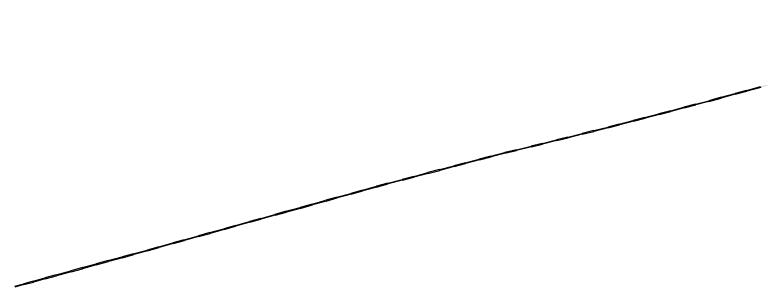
# Model space of a CAD drawing. Header units: millimetres. Extents: x 1421 to 7616, y 908 to 2861.
# Drawn here: x 5276 to 6541, y 908 to 1371 of the extents above; entities that cross this region are included whole.
import ezdxf

# ---------------------------------------------------------------- set-up
doc = ezdxf.new("R2010")
doc.units = ezdxf.units.MM
doc.layers.add('TRAIN', color=7, linetype='Continuous', lineweight=40)

msp = doc.modelspace()

# ---------------------------------------------------------------- hatches: boundary and pattern name
at = {"layer": 'TRAIN', "lineweight": 30, "ltscale": 0.2, "true_color": 0x000000}
h = msp.add_hatch(color=18, dxfattribs=at)
h.paths.add_polyline_path([(5307.8, 916.7), (5307.4, 918.5), (5291.2, 914), (5291.6, 912.4)])
h.paths.add_polyline_path([(5347, 927.3), (5346.4, 929.1), (5327.1, 923.7), (5327.5, 922.1)])
h.paths.add_polyline_path([(5391.2, 939.5), (5390.8, 941.3), (5371.1, 935.7), (5371.5, 934.1)])
h.paths.add_polyline_path([(5434.8, 951.7), (5434.4, 953.1), (5414, 947.5), (5414.4, 946.2)])
h.paths.add_polyline_path([(5478, 963.3), (5477.5, 964.8), (5458.3, 959.5), (5458.6, 958)])
h.paths.add_polyline_path([(5521.1, 975.2), (5520.5, 976.6), (5500.9, 971.2), (5501.3, 969.8)])
h.paths.add_polyline_path([(5564, 987.3), (5563.5, 988.6), (5544.4, 983.4), (5544.8, 982.1)])
h.paths.add_polyline_path([(5607.5, 999.3), (5607.2, 1000.8), (5587.6, 995.4), (5587.9, 994)])
h.paths.add_polyline_path([(5650.7, 1011.6), (5650.4, 1012.9), (5631, 1007.4), (5631.3, 1006.3)])
h.paths.add_polyline_path([(5693.9, 1023.7), (5693.5, 1025), (5674.5, 1019.6), (5674.9, 1018.3)])
h.paths.add_polyline_path([(5737.2, 1035.5), (5736.8, 1037), (5717.4, 1031.6), (5717.8, 1030.2)])
h.paths.add_polyline_path([(5781.2, 1047.8), (5780.8, 1049.3), (5760.3, 1043.7), (5760.7, 1041.7)])
h.paths.add_polyline_path([(5823.5, 1059.6), (5823.1, 1061.1), (5803.8, 1055.7), (5804.3, 1054)])
h.paths.add_polyline_path([(5866.6, 1071.7), (5866.2, 1073), (5846.4, 1067.5), (5846.9, 1066.1)])
h.paths.add_polyline_path([(5909.9, 1083.4), (5909.4, 1084.9), (5889.8, 1079.7), (5890.2, 1078.2)])
h.paths.add_polyline_path([(5953.6, 1095), (5953.3, 1096.3), (5933.6, 1091.2), (5934, 1089.9)])
h.paths.add_polyline_path([(5997.4, 1106.6), (5996.9, 1108.1), (5977.1, 1102.7), (5977.4, 1101.3)])
h.paths.add_polyline_path([(6041.2, 1118.3), (6040.9, 1119.4), (6021.2, 1114.3), (6021.6, 1113)])
h.paths.add_polyline_path([(6084.5, 1129.6), (6084.2, 1130.8), (6064.3, 1125.6), (6064.7, 1124.4)])
h.paths.add_polyline_path([(6127.8, 1140.2), (6127.5, 1141.5), (6107.8, 1136.7), (6108, 1135.5)])
h.paths.add_polyline_path([(6171.8, 1151.1), (6171.5, 1152.4), (6152.7, 1147.7), (6153, 1146.5)])
h.paths.add_polyline_path([(6215.3, 1161.9), (6215, 1163.1), (6195.8, 1158.3), (6195.9, 1157.1)])
h.paths.add_polyline_path([(6259.2, 1172.8), (6258.8, 1174.2), (6239.1, 1169.1), (6239.4, 1168)])
h.paths.add_polyline_path([(6302.5, 1183.7), (6302.1, 1184.9), (6282.5, 1179.8), (6282.8, 1178.6)])
h.paths.add_polyline_path([(6345.8, 1195.1), (6345.3, 1196.4), (6325.6, 1191.3), (6326, 1190)])
h.paths.add_polyline_path([(6389.7, 1206.7), (6389.4, 1207.9), (6369.3, 1202.6), (6369.6, 1201.3)])
h.paths.add_polyline_path([(6431.9, 1217.9), (6431.5, 1219.2), (6411.9, 1213.8), (6412.2, 1212.8)])
h.paths.add_polyline_path([(6475.2, 1229.3), (6474.9, 1230.7), (6454.1, 1224.9), (6454.2, 1223.7)])
h.paths.add_polyline_path([(6518.5, 1241.1), (6518.1, 1242.4), (6498.7, 1237.3), (6498.9, 1235.9)])
h.paths.add_polyline_path([(6561.4, 1252.9), (6561.1, 1254.2), (6542, 1248.8), (6542.2, 1247.6)])
h.paths.add_polyline_path([(6605.1, 1264.7), (6604.7, 1265.8), (6585.5, 1260.8), (6585.8, 1259.2)])
h.paths.add_polyline_path([(6648.4, 1276.4), (6648.1, 1277.7), (6628.7, 1272.5), (6629.1, 1271.2)])
h.paths.add_polyline_path([(6691.9, 1288.2), (6691.3, 1289.4), (6671.4, 1284.1), (6671.8, 1282.8)])
h.paths.add_polyline_path([(6734.4, 1299.9), (6734, 1301.3), (6715.3, 1296.1), (6715.5, 1294.9)])
h.paths.add_polyline_path([(6778.1, 1311.8), (6777.6, 1313.2), (6758.1, 1307.9), (6758.6, 1306.4)])
h.paths.add_polyline_path([(6826, 1325), (6825.4, 1326.5), (6801.4, 1319.9), (6801.7, 1318.3)])
h.paths.add_polyline_path([(6869.1, 1336.9), (6868.7, 1338.5), (6844.9, 1332), (6845.4, 1330.5)])
h.paths.add_polyline_path([(6912.3, 1348.8), (6911.8, 1350.5), (6887.7, 1343.5), (6888.2, 1342.1)])
h.paths.add_polyline_path([(6956.2, 1361), (6955.6, 1362.8), (6931.4, 1355.9), (6932, 1354.3)])
h.paths.add_polyline_path([(6984.3, 1370.8), (6975.3, 1368.1), (6975.7, 1366.4), (6984.4, 1368.7)])

# ---------------------------------------------------------------- linework, layer by layer
at = {"layer": 'TRAIN', "color": 18, "lineweight": 30, "ltscale": 0.2, "true_color": 0x000000}
for points in [[(6542.2, 1247.6), (6518.5, 1241.1), (6518.1, 1242.4), (6498.7, 1237.3), (6498.9, 1235.9), (6475.2, 1229.3), (6474.9, 1230.7), (6454.1, 1224.9), (6454.2, 1223.7), (6431.9, 1217.9), (6431.5, 1219.2), (6411.9, 1213.8), (6412.2, 1212.8), (6389.7, 1206.7), (6389.4, 1207.9), (6369.3, 1202.6), (6369.6, 1201.3), (6345.8, 1195.1), (6345.3, 1196.4), (6325.6, 1191.3), (6326, 1190), (6302.5, 1183.7), (6302.1, 1184.9), (6282.5, 1179.8), (6282.8, 1178.6), (6259.2, 1172.8), (6258.8, 1174.2), (6239.1, 1169.1), (6239.4, 1168), (6215.3, 1161.9), (6215, 1163.1), (6195.8, 1158.3), (6195.9, 1157.1), (6171.8, 1151.1), (6171.5, 1152.4), (6152.7, 1147.7), (6153, 1146.5), (6127.8, 1140.2), (6127.5, 1141.5), (6107.8, 1136.7), (6108, 1135.5), (6084.5, 1129.6), (6084.2, 1130.8), (6064.3, 1125.6), (6064.7, 1124.4), (6041.2, 1118.3), (6040.9, 1119.4), (6021.2, 1114.3), (6021.6, 1113), (5997.4, 1106.6), (5996.9, 1108.1), (5977.1, 1102.7), (5977.4, 1101.3), (5953.6, 1095), (5953.3, 1096.3), (5933.6, 1091.2), (5934, 1089.9), (5909.9, 1083.4), (5909.4, 1084.9), (5889.8, 1079.7), (5890.2, 1078.2), (5866.6, 1071.7), (5866.2, 1073), (5846.4, 1067.5), (5846.9, 1066.1), (5823.5, 1059.6), (5823.1, 1061.1), (5803.8, 1055.7), (5804.3, 1054), (5781.2, 1047.8), (5780.8, 1049.3), (5760.3, 1043.7), (5760.7, 1041.7), (5737.2, 1035.5), (5736.8, 1037), (5717.4, 1031.6), (5717.8, 1030.2), (5693.9, 1023.7), (5693.5, 1025), (5674.5, 1019.6), (5674.9, 1018.3), (5650.7, 1011.6), (5650.4, 1012.9), (5631, 1007.4), (5631.3, 1006.3), (5607.5, 999.3), (5607.2, 1000.8), (5587.6, 995.4), (5587.9, 994), (5564, 987.3), (5563.5, 988.6), (5544.4, 983.4), (5544.8, 982.1), (5521.1, 975.2), (5520.5, 976.6), (5500.9, 971.2), (5501.3, 969.8), (5478, 963.3), (5477.5, 964.8), (5458.3, 959.5), (5458.6, 958), (5434.8, 951.7), (5434.4, 953.1), (5414, 947.5), (5414.4, 946.2), (5391.2, 939.5), (5390.8, 941.3), (5371.1, 935.7), (5371.5, 934.1), (5347, 927.3), (5346.4, 929.1), (5327.1, 923.7), (5327.5, 922.1), (5307.8, 916.7), (5307.4, 918.5), (5291.2, 914), (5291.6, 912.4), (5276.2, 908.2)], [(5276.3, 910), (5291.2, 914), (5291.6, 912.4), (5307.8, 916.7), (5307.4, 918.5), (5327.1, 923.7), (5327.5, 922.1), (5347, 927.3), (5346.4, 929.1), (5371.1, 935.7), (5371.5, 934.1), (5391.2, 939.5), (5390.8, 941.3), (5414, 947.5), (5414.4, 946.2), (5434.8, 951.7), (5434.4, 953.1), (5458.3, 959.5), (5458.6, 958), (5478, 963.3), (5477.5, 964.8), (5500.9, 971.2), (5501.3, 969.8), (5521.1, 975.2), (5520.5, 976.6), (5544.4, 983.4), (5544.8, 982.1), (5564, 987.3), (5563.5, 988.6), (5587.6, 995.4), (5587.9, 994), (5607.5, 999.3), (5607.2, 1000.8), (5631, 1007.4), (5631.3, 1006.3), (5650.7, 1011.6), (5650.4, 1012.9), (5674.5, 1019.6), (5674.9, 1018.3), (5693.9, 1023.7), (5693.5, 1025), (5717.4, 1031.6), (5717.8, 1030.2), (5737.2, 1035.5), (5736.8, 1037), (5760.3, 1043.7), (5760.7, 1041.7), (5781.2, 1047.8), (5780.8, 1049.3), (5803.8, 1055.7), (5804.3, 1054), (5823.5, 1059.6), (5823.1, 1061.1), (5846.4, 1067.5), (5846.9, 1066.1), (5866.6, 1071.7), (5866.2, 1073), (5889.8, 1079.7), (5890.2, 1078.2), (5909.9, 1083.4), (5909.4, 1084.9), (5933.6, 1091.2), (5934, 1089.9), (5953.6, 1095), (5953.3, 1096.3), (5977.1, 1102.7), (5977.4, 1101.3), (5997.4, 1106.6), (5996.9, 1108.1), (6021.2, 1114.3), (6021.6, 1113), (6041.2, 1118.3), (6040.9, 1119.4), (6064.3, 1125.6), (6064.7, 1124.4), (6084.5, 1129.6), (6084.2, 1130.8), (6107.8, 1136.7), (6108, 1135.5), (6127.8, 1140.2), (6127.5, 1141.5), (6152.7, 1147.7), (6153, 1146.5), (6171.8, 1151.1), (6171.5, 1152.4), (6195.8, 1158.3), (6195.9, 1157.1), (6215.3, 1161.9), (6215, 1163.1), (6239.1, 1169.1), (6239.4, 1168), (6259.2, 1172.8), (6258.8, 1174.2), (6282.5, 1179.8), (6282.8, 1178.6), (6302.5, 1183.7), (6302.1, 1184.9), (6325.6, 1191.3), (6326, 1190), (6345.8, 1195.1), (6345.3, 1196.4), (6369.3, 1202.6), (6369.6, 1201.3), (6389.7, 1206.7), (6389.4, 1207.9), (6411.9, 1213.8), (6412.2, 1212.8), (6431.9, 1217.9), (6431.5, 1219.2), (6454.1, 1224.9), (6454.2, 1223.7), (6475.2, 1229.3), (6474.9, 1230.7), (6498.7, 1237.3), (6498.9, 1235.9), (6518.5, 1241.1), (6518.1, 1242.4), (6542, 1248.8)]]:
    msp.add_lwpolyline(points, dxfattribs=at)

doc.saveas('drawing.dxf')
